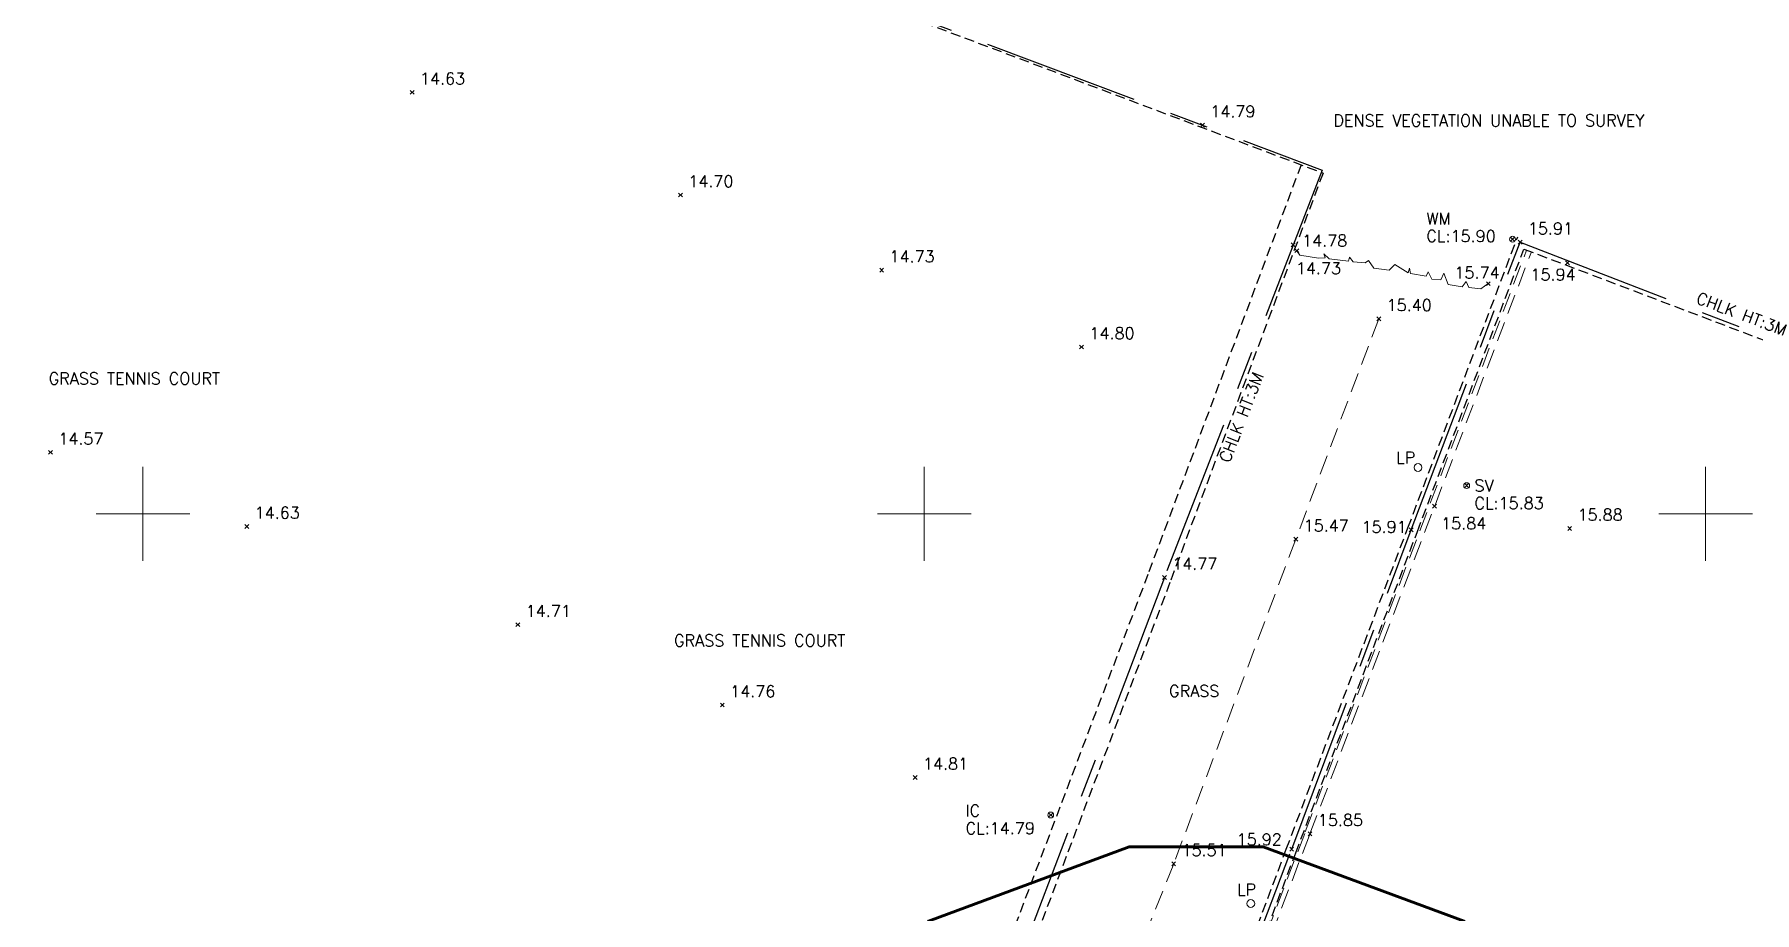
# Model space of a CAD drawing. Extents: x 521064 to 521635, y 174590 to 175241.
# Drawn here: x 521517.22 to 521561.25, y 175009.79 to 175032.27 of the extents above; entities that cross this region are included whole.
import ezdxf

# ---------------------------------------------------------------- set-up
doc = ezdxf.new("R2010")
doc.units = 0
doc.header["$PDMODE"] = 3
doc.header["$PDSIZE"] = 0.05
for name, pattern in [('Centre', [7, 4, -1, 1, -1]), ('DASHED', [0.75, 0.5, -0.25]), ('HIDDEN', [0.375, 0.25, -0.125])]:
    doc.linetypes.add(name, pattern=pattern)
doc.layers.get('0').update_dxf_attribs({"linetype": 'CONTINUOUS', "lineweight": 18})
for name, color, linetype, lineweight in [('I031G_SURVEY-GRID', 7, 'CONTINUOUS', 18), ('I901G_TITLE-SHEET', 7, 'CONTINUOUS', 18), ('I910T_TXT-GEN-S', 7, 'CONTINUOUS', 13), ('I923G_SURVEY-POINT', 7, 'CONTINUOUS', 18), ('I923T_SURVEY-LEVEL', 7, 'CONTINUOUS', 13), ('I960G_COVER', 1, 'CONTINUOUS', 18), ('I960T_COVER-TXT', 1, 'CONTINUOUS', 13), ('I963G_SW', 200, 'DASHED', 18), ('I976G_ST-FURN', 220, 'CONTINUOUS', 18), ('I976T_ST-FURN-TXT', 220, 'CONTINUOUS', 13), ('I991G_SLOPE', 21, 'DASHED', 18), ('I995G_VEGETATION', 102, 'CONTINUOUS', 18)]:
    doc.layers.add(name, color=color, linetype=linetype, lineweight=lineweight)
doc.layers.add('I940G_SURFACE', color=200, linetype='HIDDEN')
doc.layers.add('I971G_FENCE', color=5, linetype='Centre')
doc.styles.add('MONOTXT', font='simplex.shx')
doc.styles.get("Standard").update_dxf_attribs({"font": 'simplex.shx'})

# ---------------------------------------------------------------- blocks, each defined once
blk = doc.blocks.new('HER Vegitation')
at = {"color": 0, "linetype": 'ByBlock'}
blk.add_polyline3d([(0, 0, 0), (0.005, 0.0072, 0), (0.0165, 0.0097, 0), (0.0206, 0.0053, 0), (0.0225, 0.0112, 0), (0.0359, 0.0137, 0), (0.0437, 0.0047, 0), (0.044, 0.0119, 0), (0.0525, 0.014, 0), (0.0581, 0.0087, 0), (0.0587, 0.0131, 0), (0.0737, 0.0159, 0), (0.0762, 0.0112, 0), (0.0759, 0.0159, 0), (0.0906, 0.0128, 0), (0.094, 0.0197, 0), (0.1084, 0.0228, 0), (0.1159, 0.0175, 0), (0.1181, 0.0209, 0), (0.1293, 0.0237, 0), (0.134, 0.0206, 0), (0.1337, 0.0247, 0), (0.1518, 0.0287, 0), (0.1584, 0.0259, 0), (0.1559, 0.029, 0), (0.1618, 0.0315, 0), (0.1797, 0.035, 0), (0.1837, 0.0319, 0)], dxfattribs=at)

msp = doc.modelspace()

# ---------------------------------------------------------------- linework, layer by layer
at = {"layer": 'I031G_SURVEY-GRID'}
for p, q in [((521520, 175021.2), (521520, 175018.8)), ((521540, 175021.2), (521540, 175018.8)), ((521560, 175021.2), (521560, 175018.8)), ((521518.8, 175020), (521521.2, 175020)), ((521538.8, 175020), (521541.2, 175020)), ((521558.8, 175020), (521561.2, 175020))]:
    msp.add_line(p, q, dxfattribs=at)
at = {"layer": 'I923G_SURVEY-POINT'}
for p in [(521526.89, 175030.79, 14.634), (521547.121, 175029.95, 14.785), (521533.759, 175028.16, 14.7), (521549.445, 175026.884, 14.784), (521555.058, 175027.028, 15.904), (521555.25, 175026.953, 15.909), (521549.539, 175026.736, 14.735), (521556.464, 175026.423, 15.94), (521538.908, 175026.239, 14.735), (521554.437, 175025.892, 15.738), (521551.634, 175024.993, 15.401), (521544.027, 175024.271, 14.8), (521517.633, 175021.574, 14.571), (521553.883, 175020.722, 15.827), (521553.062, 175020.193, 15.844), (521522.658, 175019.677, 14.634), (521549.51, 175019.349, 15.468), (521552.464, 175019.59, 15.915), (521556.521, 175019.625, 15.876), (521546.146, 175018.372, 14.775), (521529.597, 175017.162, 14.712), (521534.83, 175015.106, 14.76), (521539.766, 175013.252, 14.813), (521543.236, 175012.29, 14.787), (521549.873, 175011.811, 15.854), (521549.405, 175011.413, 15.918), (521546.384, 175011.04, 15.51)]:
    msp.add_point(p, dxfattribs=at)
at = {"layer": 'I940G_SURFACE'}
for points in [[(521515.288, 175041.212, 14.502), (521515.523, 175041.833, 14.498), (521525.221, 175038.157, 14.583), (521535.418, 175034.301, 14.678), (521550.207, 175028.722, 14.817)], [(521549.646, 175028.934, 14.786), (521545.724, 175018.45, 14.775), (521541.996, 175008.589, 14.781), (521536.83, 174994.922, 14.782)], [(521550.207, 175028.722, 14.786), (521546.286, 175018.239, 14.775), (521542.558, 175008.377, 14.781), (521537.302, 174994.473, 14.782)], [(521574.356, 174980.546, 15.929), (521567.222, 174983.236, 15.93), (521559.622, 174986.108, 15.932), (521547.513, 174990.658, 15.927), (521542.167, 174992.672, 15.9), (521545.358, 175001.029, 15.917), (521549.265, 175011.413, 15.914), (521552.379, 175019.641, 15.911), (521555.189, 175027.093, 15.903)], [(521574.35, 174980.826, 15.929), (521567.313, 174983.479, 15.93), (521559.714, 174986.351, 15.932), (521547.604, 174990.902, 15.927), (521542.503, 174992.824, 15.9), (521545.601, 175000.936, 15.917), (521549.508, 175011.321, 15.914), (521552.622, 175019.549, 15.911), (521555.348, 175026.778, 15.903)], [(521555.348, 175026.778, 15.941), (521565.168, 175023.05, 15.948), (521574.522, 175019.553, 15.945), (521583.326, 175016.197, 15.937), (521587.154, 175014.792, 15.94), (521584.407, 175007.557, 15.94), (521581.347, 174999.429, 15.945), (521578.002, 174990.54, 15.935), (521574.35, 174980.826, 15.939)]]:
    msp.add_polyline3d(points, dxfattribs=at)
at = {"layer": 'I960G_COVER'}
for centre in [(521555.058, 175027.028, 15.904), (521553.883, 175020.722, 15.827), (521543.236, 175012.29, 14.787)]:
    msp.add_circle(centre, 0.075, dxfattribs=at)
at = {"layer": 'I963G_SW'}
for points in [[(521542.615, 174992.782, 15.835), (521547.423, 175005.743, 15.853), (521549.752, 175011.857, 15.854), (521555.418, 175026.751, 15.837)], [(521542.736, 174992.736, 15.835), (521547.545, 175005.698, 15.853), (521549.873, 175011.811, 15.854), (521555.539, 175026.705, 15.837)]]:
    msp.add_polyline3d(points, dxfattribs=at)
at = {"layer": 'I971G_FENCE'}
for points in [[(521515.068, 175042.078, 14.504), (521525.428, 175038.2, 14.587), (521535.072, 175034.495, 14.666), (521550.184, 175028.794, 14.816)], [(521550.184, 175028.794, 14.786), (521546.146, 175018.372, 14.775), (521542.399, 175008.485, 14.781), (521540.038, 175002.023, 14.787), (521540.12, 175001.978, 14.792), (521537.237, 174994.7, 14.806)], [(521556.958, 174987.251, 15.929), (521546.977, 174990.978, 15.934), (521542.355, 174992.788, 15.927), (521545.45, 175001.014, 15.924), (521549.405, 175011.413, 15.918), (521552.464, 175019.59, 15.915), (521555.25, 175026.953, 15.909)], [(521555.25, 175026.953, 15.909), (521565.187, 175023.125, 15.945), (521574.711, 175019.512, 15.946), (521583.28, 175016.265, 15.937), (521587.275, 175014.808, 15.941), (521584.515, 175007.508, 15.94), (521581.449, 174999.451, 15.937), (521578.082, 174990.579, 15.932), (521574.341, 174980.593, 15.833)]]:
    msp.add_polyline3d(points, dxfattribs=at)
at = {"layer": 'I976G_ST-FURN'}
for centre in [(521552.639, 175021.185, 15.73), (521548.357, 175010.023, 15.799)]:
    msp.add_circle(centre, 0.1, dxfattribs=at)
at = {"layer": 'I991G_SLOPE'}
msp.add_polyline3d([(521551.634, 175024.993, 15.401), (521549.51, 175019.349, 15.468), (521546.384, 175011.04, 15.51), (521542.799, 175002.054, 15.513), (521539.391, 174993.219, 15.424)], dxfattribs=at)

# ---------------------------------------------------------------- block references
at = {"layer": 'I995G_VEGETATION', "linetype": 'Continuous', "xscale": 26.66624436277157, "yscale": 26.66624436277157, "zscale": 26.66624436277157, "rotation": 160.439745104316}
msp.add_blockref('HER Vegitation', (521554.437, 175025.892, 15.738), dxfattribs=at)

# ---------------------------------------------------------------- texts
at = {"layer": 'I901G_TITLE-SHEET'}
msp.add_text('A0', height=40, dxfattribs=at).set_placement((521498.962, 174971.479))
at = {"layer": 'I910T_TXT-GEN-S', "style": 'MONOTXT'}
for s, p in [('DENSE VEGETATION UNABLE TO SURVEY', (521550.473, 175029.918)), ('GRASS TENNIS COURT', (521517.587, 175023.314)), ('GRASS TENNIS COURT', (521533.594, 175016.607)), ('GRASS', (521546.267, 175015.314))]:
    msp.add_text(s, height=0.3, dxfattribs=at).set_placement(p)
for rotation, p in [(339.289, (521559.732, 175025.402)), (68.8185, (521547.812, 175021.287))]:
    msp.add_text('CHLK HT:3M', height=0.3, rotation=rotation, dxfattribs=at).set_placement(p)
at = {"layer": 'I923T_SURVEY-LEVEL', "style": 'MONOTXT'}
for s, p in [('14.63', (521527.09, 175030.99, 14.634)), ('14.79', (521547.321, 175030.15, 14.785)), ('14.70', (521533.959, 175028.36, 14.7)), ('CL:15.90', (521552.853, 175026.958, 15.904)), ('15.91', (521555.45, 175027.153, 15.909)), ('14.78', (521549.671, 175026.843, 14.784)), ('14.73', (521539.108, 175026.439, 14.735)), ('14.73', (521549.51, 175026.136, 14.735)), ('15.74', (521553.569, 175026.025, 15.738)), ('15.94', (521555.516, 175025.974, 15.94)), ('15.40', (521551.834, 175025.193, 15.401)), ('14.80', (521544.227, 175024.471, 14.8)), ('14.57', (521517.833, 175021.774, 14.571)), ('CL:15.83', (521554.083, 175020.122, 15.827)), ('14.63', (521522.858, 175019.877, 14.634)), ('15.47', (521549.71, 175019.549, 15.468)), ('15.91', (521551.192, 175019.514, 15.915)), ('15.84', (521553.229, 175019.605, 15.844)), ('15.88', (521556.721, 175019.825, 15.876)), ('14.77', (521546.346, 175018.572, 14.775)), ('14.71', (521529.797, 175017.362, 14.712)), ('14.76', (521535.03, 175015.306, 14.76)), ('14.81', (521539.966, 175013.452, 14.813)), ('15.85', (521550.073, 175012.011, 15.854)), ('CL:14.79', (521541.057, 175011.801, 14.787)), ('15.51', (521546.584, 175011.24, 15.51)), ('15.92', (521547.995, 175011.514, 15.918))]:
    msp.add_text(s, height=0.3, dxfattribs=at).set_placement(p)
at = {"layer": 'I960T_COVER-TXT', "style": 'MONOTXT'}
for s, p in [('WM', (521552.853, 175027.408)), ('SV', (521554.083, 175020.572)), ('IC', (521541.057, 175012.251))]:
    msp.add_text(s, height=0.3, dxfattribs=at).set_placement(p)
at = {"layer": 'I976T_ST-FURN-TXT', "style": 'MONOTXT'}
for p in [(521552.081, 175021.288), (521548.006, 175010.231)]:
    msp.add_text('LP', height=0.3, dxfattribs=at).set_placement(p)

doc.saveas('drawing.dxf')
